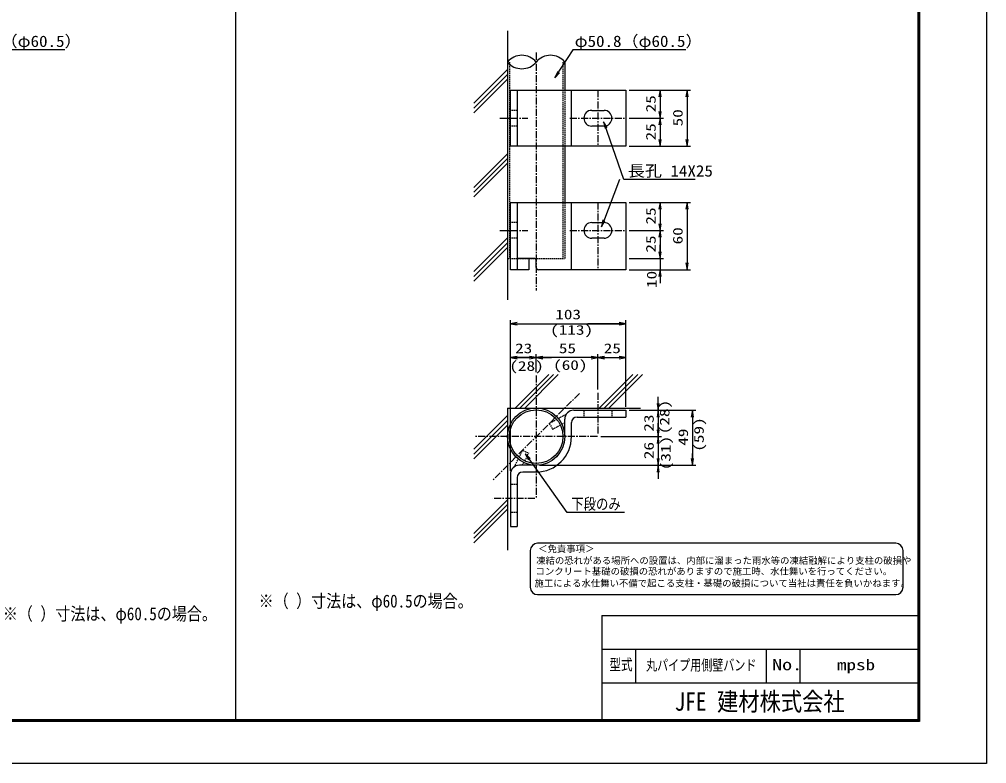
# Model space of a CAD drawing. Units: millimetres, scale not verified. Extents: x -891 to 891, y -630 to 630.
# Drawn here: x 29 to 891, y -630 to 33 of the extents above; entities that cross this region are included whole.
import ezdxf
from ezdxf.enums import TextEntityAlignment as Align

# ---------------------------------------------------------------- set-up
doc = ezdxf.new("R2010")
doc.units = ezdxf.units.MM
doc.header["$LTSCALE"] = 5
doc.linetypes.add('USER1', pattern=[2, 1.25, -0.25, 0.25, -0.25])
doc.linetypes.add('USER2', pattern=[0.375, 0.25, -0.125])
for name, color, linetype, lineweight in [('0-0_WAKU', 7, 'Continuous', 25), ('0-1_0', 7, 'Continuous', 25), ('0-4_Center', 4, 'USER1', 25), ('0-5_Buhin', 7, 'Continuous', 25), ('0-6_Kiso', 7, 'Continuous', 25), ('0-7_Hatch', 8, 'Continuous', 25), ('0-8_Kouzou', 1, 'USER2', 25), ('0-9_Dim', 1, 'Continuous', 25), ('0-A_Text', 3, 'Continuous', 25), ('0-B_D-TTL-TXT', 2, 'Continuous', 25)]:
    doc.layers.add(name, color=color, linetype=linetype, lineweight=lineweight)
doc.styles.add('ＭＳ ゴシック', font='')
doc.styles.get('ＭＳ ゴシック').set_extended_font_data('MS Gothic')

# ---------------------------------------------------------------- blocks, each defined once
blk = doc.blocks.new('DARROWS')
at = {"layer": '0-1_0', "color": 2}
blk.add_line((0, 0), (-4.996, 0), dxfattribs=at)
blk.add_lwpolyline([(-5, -0.833), (0, 0), (-5, 0.833)], dxfattribs=at)

msp = doc.modelspace()

# ---------------------------------------------------------------- linework, layer by layer
at = {"layer": '0-0_WAKU', "color": 6}
msp.add_line((221.426, 101.1), (221.426, -591), dxfattribs=at)
at = {"layer": '0-1_0'}
for p, q in [((547.978, -498), (547.978, -591)), ((547.978, -498), (829.5, -498)), ((547.978, -528), (829.5, -528)), ((577.978, -528), (577.978, -558)), ((694.5, -528), (694.5, -558)), ((724.5, -528), (724.5, -558)), ((547.978, -558), (829.5, -558))]:
    msp.add_line(p, q, dxfattribs=at)
at = {"layer": '0-1_0', "color": 3}
msp.add_lwpolyline([(-891, 630), (891, 630), (891, -630), (-891, -630)], close=True, dxfattribs=at)
at = {"layer": '0-1_0'}
for points in [[(-831, 592.5), (831, 592.5), (831, -592.5), (-831, -592.5)], [(-830.625, 592.125), (830.625, 592.125), (830.625, -592.125), (-830.625, -592.125)], [(-830.25, 591.75), (830.25, 591.75), (830.25, -591.75), (-830.25, -591.75)], [(-829.875, 591.375), (829.875, 591.375), (829.875, -591.375), (-829.875, -591.375)], [(-829.5, 591), (829.5, 591), (829.5, -591), (-829.5, -591)]]:
    msp.add_lwpolyline(points, close=True, dxfattribs=at)
at = {"layer": '0-4_Center'}
for p, q in [((489.394, 3.653), (489.394, -208.329)), ((544.394, -29.765), (544.394, -79.765)), ((456.894, -54.765), (481.894, -54.765)), ((519.394, -54.765), (569.394, -54.765)), ((544.394, -129.765), (544.394, -189.765)), ((456.894, -154.765), (481.894, -154.765)), ((519.394, -154.765), (569.394, -154.765)), ((489.394, -284.05), (489.394, -393.109)), ((527.953, -300.022), (450.836, -377.138)), ((544.394, -299.565), (544.394, -336.595)), ((543.924, -338.58), (434.865, -338.58)), ((488.159, -393.58), (450.63, -393.58))]:
    msp.add_line(p, q, dxfattribs=at)
at = {"layer": '0-4_Center', "linetype": 'Continuous'}
for centre, start, end in [((476.644, -15.262), 39.59775, 140.40225), ((502.144, -15.262), 39.59775, 140.40225), ((476.644, 5.831), 219.59775, 320.40225)]:
    msp.add_arc(centre, 16.547, start, end, dxfattribs=at)
at = {"layer": '0-5_Buhin'}
for p, q in [((472.394, -29.765), (472.394, -79.765)), ((520.894, -79.765), (520.894, -29.765)), ((538.894, -47.765), (549.894, -47.765)), ((549.894, -61.765), (538.894, -61.765)), ((472.394, -129.765), (472.394, -189.765)), ((520.894, -189.765), (520.894, -129.765)), ((538.894, -147.765), (549.894, -147.765)), ((549.894, -161.765), (538.894, -161.765)), ((480.765, -179.765), (472.394, -179.765)), ((487.394, -179.765), (480.765, -179.765)), ((489.394, -187.765), (489.394, -181.765)), ((522.894, -315.08), (569.394, -315.08)), ((569.394, -315.08), (569.394, -321.08)), ((514.894, -338.58), (514.894, -323.08)), ((520.894, -338.58), (520.894, -326.08)), ((525.894, -321.08), (569.394, -321.08)), ((489.394, -364.08), (474.394, -364.08)), ((489.394, -370.08), (477.394, -370.08)), ((466.394, -372.08), (466.394, -418.58)), ((472.394, -375.08), (472.394, -418.58)), ((466.394, -418.58), (472.394, -418.58))]:
    msp.add_line(p, q, dxfattribs=at)
at = {"layer": '0-5_Buhin', "color": 1, "linetype": 'USER2'}
for p, q in [((472.394, -47.765), (466.394, -47.765)), ((472.394, -61.765), (466.394, -61.765)), ((472.394, -147.765), (466.394, -147.765)), ((472.394, -161.765), (466.394, -161.765)), ((531.894, -315.08), (531.894, -321.08)), ((556.894, -315.08), (556.894, -321.08)), ((472.394, -381.08), (466.394, -381.08)), ((472.394, -406.08), (466.394, -406.08))]:
    msp.add_line(p, q, dxfattribs=at)
at = {"layer": '0-5_Buhin', "linetype": 'USER2'}
for p, q in [((516.32, -318.522), (509.152, -322.459)), ((507.725, -323.243), (501.112, -326.875)), ((501.112, -326.875), (504, -332.134)), ((514.894, -326.15), (512.377, -327.533)), ((510.973, -328.304), (504, -332.134)), ((474.153, -356.989), (477.414, -350.563)), ((477.414, -350.563), (482.765, -353.279)), ((479.243, -360.217), (482.765, -353.279)), ((469.825, -365.513), (473.411, -358.449)), ((477.282, -364.08), (478.518, -361.644))]:
    msp.add_line(p, q, dxfattribs=at)
at = {"layer": '0-5_Buhin'}
msp.add_lwpolyline([(466.394, -29.765), (569.394, -29.765), (569.394, -79.765), (466.394, -79.765)], close=True, dxfattribs=at)
msp.add_lwpolyline([(482.765, -179.765), (482.765, -189.765), (466.394, -189.765), (466.394, -129.765), (569.394, -129.765), (569.394, -189.765), (491.394, -189.765)], dxfattribs=at)
for centre, radius, start, end in [((538.894, -54.765), 7, 90, 270), ((549.894, -54.765), 7, 270, 90), ((538.894, -154.765), 7, 90, 270), ((549.894, -154.765), 7, 270, 90), ((487.394, -181.765), 2, 360, 90), ((491.394, -187.765), 2, 180, 270), ((522.894, -323.08), 8, 90, 180), ((525.894, -326.08), 5, 90, 180), ((474.394, -372.08), 8, 90, 180), ((477.394, -375.08), 5, 90, 180)]:
    msp.add_arc(centre, radius, start, end, dxfattribs=at)
at = {"layer": '0-6_Kiso'}
for p, q in [((463.894, 23.067), (463.894, -216.697)), ((463.894, -313.08), (463.894, -439.749)), ((463.894, -313.08), (582.33, -313.08))]:
    msp.add_line(p, q, dxfattribs=at)
at = {"layer": '0-7_Hatch'}
for p, q in [((433.894, -41.471), (463.894, -11.471)), ((433.894, -45.714), (463.894, -15.714)), ((433.894, -49.957), (463.894, -19.957)), ((433.894, -116.484), (463.894, -86.484)), ((433.894, -120.727), (463.894, -90.727)), ((433.894, -124.97), (463.894, -94.97)), ((433.894, -191.497), (463.894, -161.497)), ((433.894, -195.74), (463.894, -165.74)), ((433.894, -199.983), (463.894, -169.983)), ((470.65, -313.08), (500.65, -283.08)), ((474.893, -313.08), (504.893, -283.08)), ((479.136, -313.08), (509.136, -283.08)), ((545.663, -313.08), (575.663, -283.08)), ((549.906, -313.08), (579.906, -283.08)), ((554.149, -313.08), (584.149, -283.08)), ((433.894, -349.836), (463.894, -319.836)), ((433.894, -354.079), (463.894, -324.079)), ((433.894, -358.321), (463.894, -328.321)), ((433.894, -424.849), (463.894, -394.849)), ((433.894, -429.091), (463.894, -399.091)), ((433.894, -433.334), (463.894, -403.334))]:
    msp.add_line(p, q, dxfattribs=at)
at = {"layer": '0-8_Kouzou'}
for p, q in [((465.494, -4.715), (465.494, -179.765)), ((513.294, -4.715), (513.294, -179.765)), ((514.894, -29.765), (514.894, -79.765)), ((514.894, -129.765), (514.894, -179.765)), ((463.894, -179.765), (514.894, -179.765))]:
    msp.add_line(p, q, dxfattribs=at)
at = {"layer": '0-8_Kouzou', "color": 7, "linetype": 'Continuous'}
for p, q in [((514.894, -4.715), (514.894, -29.765)), ((514.894, -79.765), (514.894, -129.765))]:
    msp.add_line(p, q, dxfattribs=at)
msp.add_circle((489.394, -338.58), 25.5, dxfattribs=at)
at = {"layer": '0-8_Kouzou', "linetype": 'Continuous'}
msp.add_circle((489.394, -338.58), 23.9, dxfattribs=at)
at = {"layer": '0-8_Kouzou', "color": 7, "linetype": 'Continuous'}
msp.add_arc((489.394, -338.58), 31.5, 270, 0, dxfattribs=at)
at = {"layer": '0-9_Dim'}
for p, q in [((572.394, -29.765), (602.877, -29.765)), ((572.394, -29.765), (626.877, -29.765)), ((572.394, -54.765), (602.877, -54.765)), ((572.394, -54.765), (602.877, -54.765)), ((572.394, -79.765), (602.877, -79.765)), ((572.394, -79.765), (626.877, -79.765)), ((572.394, -129.765), (602.877, -129.765)), ((572.394, -129.765), (626.877, -129.765)), ((572.394, -154.765), (602.877, -154.765)), ((572.394, -154.765), (602.877, -154.765)), ((572.394, -179.765), (602.877, -179.765)), ((572.394, -179.765), (602.877, -179.765)), ((572.394, -189.765), (602.877, -189.765)), ((572.394, -189.765), (626.877, -189.765)), ((466.394, -369.08), (466.394, -234.898)), ((466.394, -369.08), (466.394, -234.898)), ((569.394, -312.08), (569.394, -234.898)), ((569.394, -312.08), (569.394, -234.898)), ((466.394, -369.08), (466.394, -265.105)), ((489.394, -281.05), (489.394, -265.105)), ((489.394, -281.05), (489.394, -265.105)), ((544.394, -296.565), (544.394, -265.105)), ((572.394, -315.08), (601.137, -315.08)), ((572.394, -315.08), (631.711, -315.08)), ((572.394, -315.08), (601.137, -315.08)), ((572.394, -315.08), (631.711, -315.08)), ((546.924, -338.58), (601.137, -338.58)), ((546.924, -338.58), (601.137, -338.58)), ((546.924, -338.58), (601.137, -338.58)), ((546.924, -338.58), (601.137, -338.58)), ((492.394, -364.08), (601.137, -364.08)), ((492.394, -364.08), (631.711, -364.08)), ((492.394, -364.08), (601.137, -364.08)), ((492.394, -364.08), (631.711, -364.08))]:
    msp.add_line(p, q, dxfattribs=at)
at = {"layer": '0-9_Dim', "color": 2}
for p, q in [((599.877, -35.765), (599.877, -48.765)), ((623.877, -35.765), (623.877, -73.765)), ((599.877, -60.765), (599.877, -73.765)), ((599.877, -135.765), (599.877, -148.765)), ((623.877, -135.765), (623.877, -183.765)), ((599.877, -160.765), (599.877, -173.765)), ((599.877, -173.765), (599.877, -167.765)), ((599.877, -179.765), (599.877, -189.765)), ((599.877, -195.765), (599.877, -201.765)), ((472.394, -237.898), (563.394, -237.898)), ((472.394, -237.898), (500.323, -237.898)), ((563.394, -237.898), (535.466, -237.898)), ((483.394, -268.105), (472.394, -268.105)), ((538.394, -268.105), (495.394, -268.105)), ((598.137, -309.08), (598.137, -303.08)), ((598.137, -315.08), (598.137, -338.58)), ((598.137, -321.08), (598.137, -332.58)), ((598.137, -332.58), (598.137, -326.58)), ((628.711, -321.08), (628.711, -358.08)), ((628.711, -321.08), (628.711, -325.651)), ((598.137, -338.58), (598.137, -364.08)), ((598.137, -344.58), (598.137, -358.08)), ((598.137, -344.58), (598.137, -350.58)), ((628.711, -358.08), (628.711, -353.508)), ((598.137, -370.08), (598.137, -376.08))]:
    msp.add_line(p, q, dxfattribs=at)
at = {"layer": '0-A_Text'}
msp.add_line((563.652, -109.37), (548.381, -149.568), dxfattribs=at)
at = {"layer": '0-A_Text', "color": 1}
for p, q in [((466.394, -369.08), (466.394, -265.105)), ((489.394, -281.05), (489.394, -265.105)), ((489.394, -281.05), (489.394, -265.105)), ((544.394, -296.565), (544.394, -265.105)), ((544.394, -296.565), (544.394, -265.105)), ((569.394, -312.08), (569.394, -265.105))]:
    msp.add_line(p, q, dxfattribs=at)
at = {"layer": '0-A_Text', "color": 2}
for p, q in [((472.394, -268.105), (483.394, -268.105)), ((495.394, -268.105), (502.966, -268.105)), ((538.394, -268.105), (530.823, -268.105)), ((550.394, -268.105), (563.394, -268.105))]:
    msp.add_line(p, q, dxfattribs=at)
at = {"layer": '0-A_Text'}
for points in [[(69.128, 6.154), (-31.468, 6.154), (-46.49, -17.098)], [(622.68, 6.154), (522.084, 6.154), (507.062, -17.098)], [(631.044, -109.37), (567.652, -109.37), (550.282, -59.747)], [(568.12, -406.185), (517.13, -406.185), (480.925, -355.439)]]:
    msp.add_lwpolyline(points, dxfattribs=at)
at = {"layer": '0-B_D-TTL-TXT'}
for p, q in [((809.978, -433.628), (490.648, -433.628)), ((484.12, -440.157), (484.12, -472.801)), ((816.507, -472.801), (816.507, -440.157)), ((490.648, -479.33), (809.978, -479.33))]:
    msp.add_line(p, q, dxfattribs=at)
for centre, start, end in [((490.648, -440.157), 90, 180), ((809.978, -440.157), 0, 90), ((490.648, -472.801), 180, 270), ((809.978, -472.801), 270, 0)]:
    msp.add_arc(centre, 6.529, start, end, dxfattribs=at)

# ---------------------------------------------------------------- block references
at = {"layer": '0-9_Dim', "xscale": 1.2, "yscale": 1.2}
for p, rotation in [((599.877, -29.765), 90), ((623.877, -29.765), 90), ((599.877, -54.765), 270), ((599.877, -54.765), 90), ((599.877, -79.765), 270), ((623.877, -79.765), 270), ((599.877, -129.765), 90), ((623.877, -129.765), 90), ((599.877, -154.765), 270), ((599.877, -154.765), 90), ((599.877, -179.765), 270), ((599.877, -179.765), 270), ((623.877, -189.765), 270), ((599.877, -189.765), 90), ((466.394, -237.898), 180), ((466.394, -237.898), 180), ((466.394, -268.105), 180), ((489.394, -268.105), 180), ((598.137, -315.08), 270), ((598.137, -315.08), 90), ((628.711, -315.08), 90), ((628.711, -315.08), 90), ((598.137, -338.58), 270), ((598.137, -338.58), 270), ((598.137, -338.58), 90), ((598.137, -338.58), 90), ((598.137, -364.08), 270), ((628.711, -364.08), 270), ((628.711, -364.08), 270), ((598.137, -364.08), 90)]:
    msp.add_blockref('DARROWS', p, dxfattribs=dict(at, rotation=rotation))
for p in [(569.394, -237.898), (569.394, -237.898), (489.394, -268.105), (544.394, -268.105)]:
    msp.add_blockref('DARROWS', p, dxfattribs=at)
at = {"layer": '0-A_Text', "xscale": 1.2, "yscale": 1.2}
for p, rotation in [((505.881, -18.711), 233.79298), ((549.555, -57.883), 111.32306), ((547.671, -151.438), 249.19821), ((466.394, -268.105), 180), ((489.394, -268.105), 180), ((544.394, -268.105), 180), ((479.722, -353.841), 126.97448)]:
    msp.add_blockref('DARROWS', p, dxfattribs=dict(at, rotation=rotation))
for p in [(489.394, -268.105), (544.394, -268.105), (569.394, -268.105)]:
    msp.add_blockref('DARROWS', p, dxfattribs=at)

# ---------------------------------------------------------------- texts
at = {"layer": '0-1_0', "style": 'ＭＳ ゴシック'}
for s, width, p in [('型式', 0.75, (554.664, -549.778)), ('No.', 1.3, (699.727, -549.778))]:
    msp.add_text(s, height=10.1, dxfattribs=dict(at, width=width)).set_placement(p, align=Align.BOTTOM_LEFT)
at = {"layer": '0-9_Dim', "color": 3, "style": 'ＭＳ ゴシック', "width": 1.3}
for s, p in [('25', (598.542, -49.55)), ('50', (622.542, -62.05)), ('25', (598.542, -74.55)), ('25', (598.542, -149.55)), ('60', (622.542, -167.233)), ('25', (598.542, -174.55)), ('10', (599.292, -206.121)), ('(28)', (610.789, -336.401)), ('23', (596.802, -334.116)), ('(59)', (641.397, -351.966)), ('49', (627.377, -346.683)), ('26', (596.802, -358.616)), ('(31)', (611.771, -368.474))]:
    msp.add_text(s, height=8.651, rotation=90, dxfattribs=at).set_placement(p, align=Align.BOTTOM_LEFT)
for s, p in [('103', (506.419, -236.564)), ('(113)', (501.866, -250.358)), ('23', (470.609, -266.77)), ('55', (509.609, -266.77))]:
    msp.add_text(s, height=8.651, dxfattribs=at).set_placement(p, align=Align.BOTTOM_LEFT)
at = {"layer": '0-A_Text', "style": 'ＭＳ ゴシック'}
for s, height, width, p in [('φ50.8（φ60.5）', 10.12, 1.1, (-29.858, 5.711)), ('φ50.8（φ60.5）', 10.12, 1.1, (523.694, 5.711)), ('長孔 14X25', 10.12, 1.1, (571.152, -109.812)), ('25', 8.651, 1.3, (549.609, -266.77)), ('(28)', 8.651, 1.3, (465.509, -282.52)), ('(60)', 8.651, 1.3, (504.509, -281.673)), ('下段のみ', 10.12, 0.8, (520.63, -406.628)), ('※（ ）寸法は、φ60.5の場合。', 11.55, 0.85, (241.961, -494.321)), ('※（ ）寸法は、φ60.5の場合。', 11.55, 0.85, (13.892, -505.669)), ('丸パイプ用側壁バンド', 9.621, 0.75, (587.345, -549.855)), ('mpsb', 9.621, 1.3, (757.528, -549.583)), ('JFE 建材株式会社', 16.36, 0.85, (612.801, -587.741))]:
    msp.add_text(s, height=height, dxfattribs=dict(at, width=width)).set_placement(p, align=Align.BOTTOM_LEFT)
at = {"layer": '0-B_D-TTL-TXT', "color": 7, "style": 'ＭＳ ゴシック'}
for s, p in [('＜免責事項＞ \u3000\u3000', (491.132, -443.314)), ('凍結の恐れがある場所への設置は、内部に溜まった雨水等の凍結融解により支柱の破損や', (489.366, -453.825)), ('コンクリート基礎の破損の恐れがありますので施工時、水仕舞いを行ってください。', (488.83, -463.412)), ('施工による水仕舞い不備で起こる支柱・基礎の破損について当社は責任を負いかねます。 ', (487.917, -474.053))]:
    msp.add_text(s, height=5.975, dxfattribs=at).set_placement(p, align=Align.BOTTOM_LEFT)

doc.saveas('drawing.dxf')
